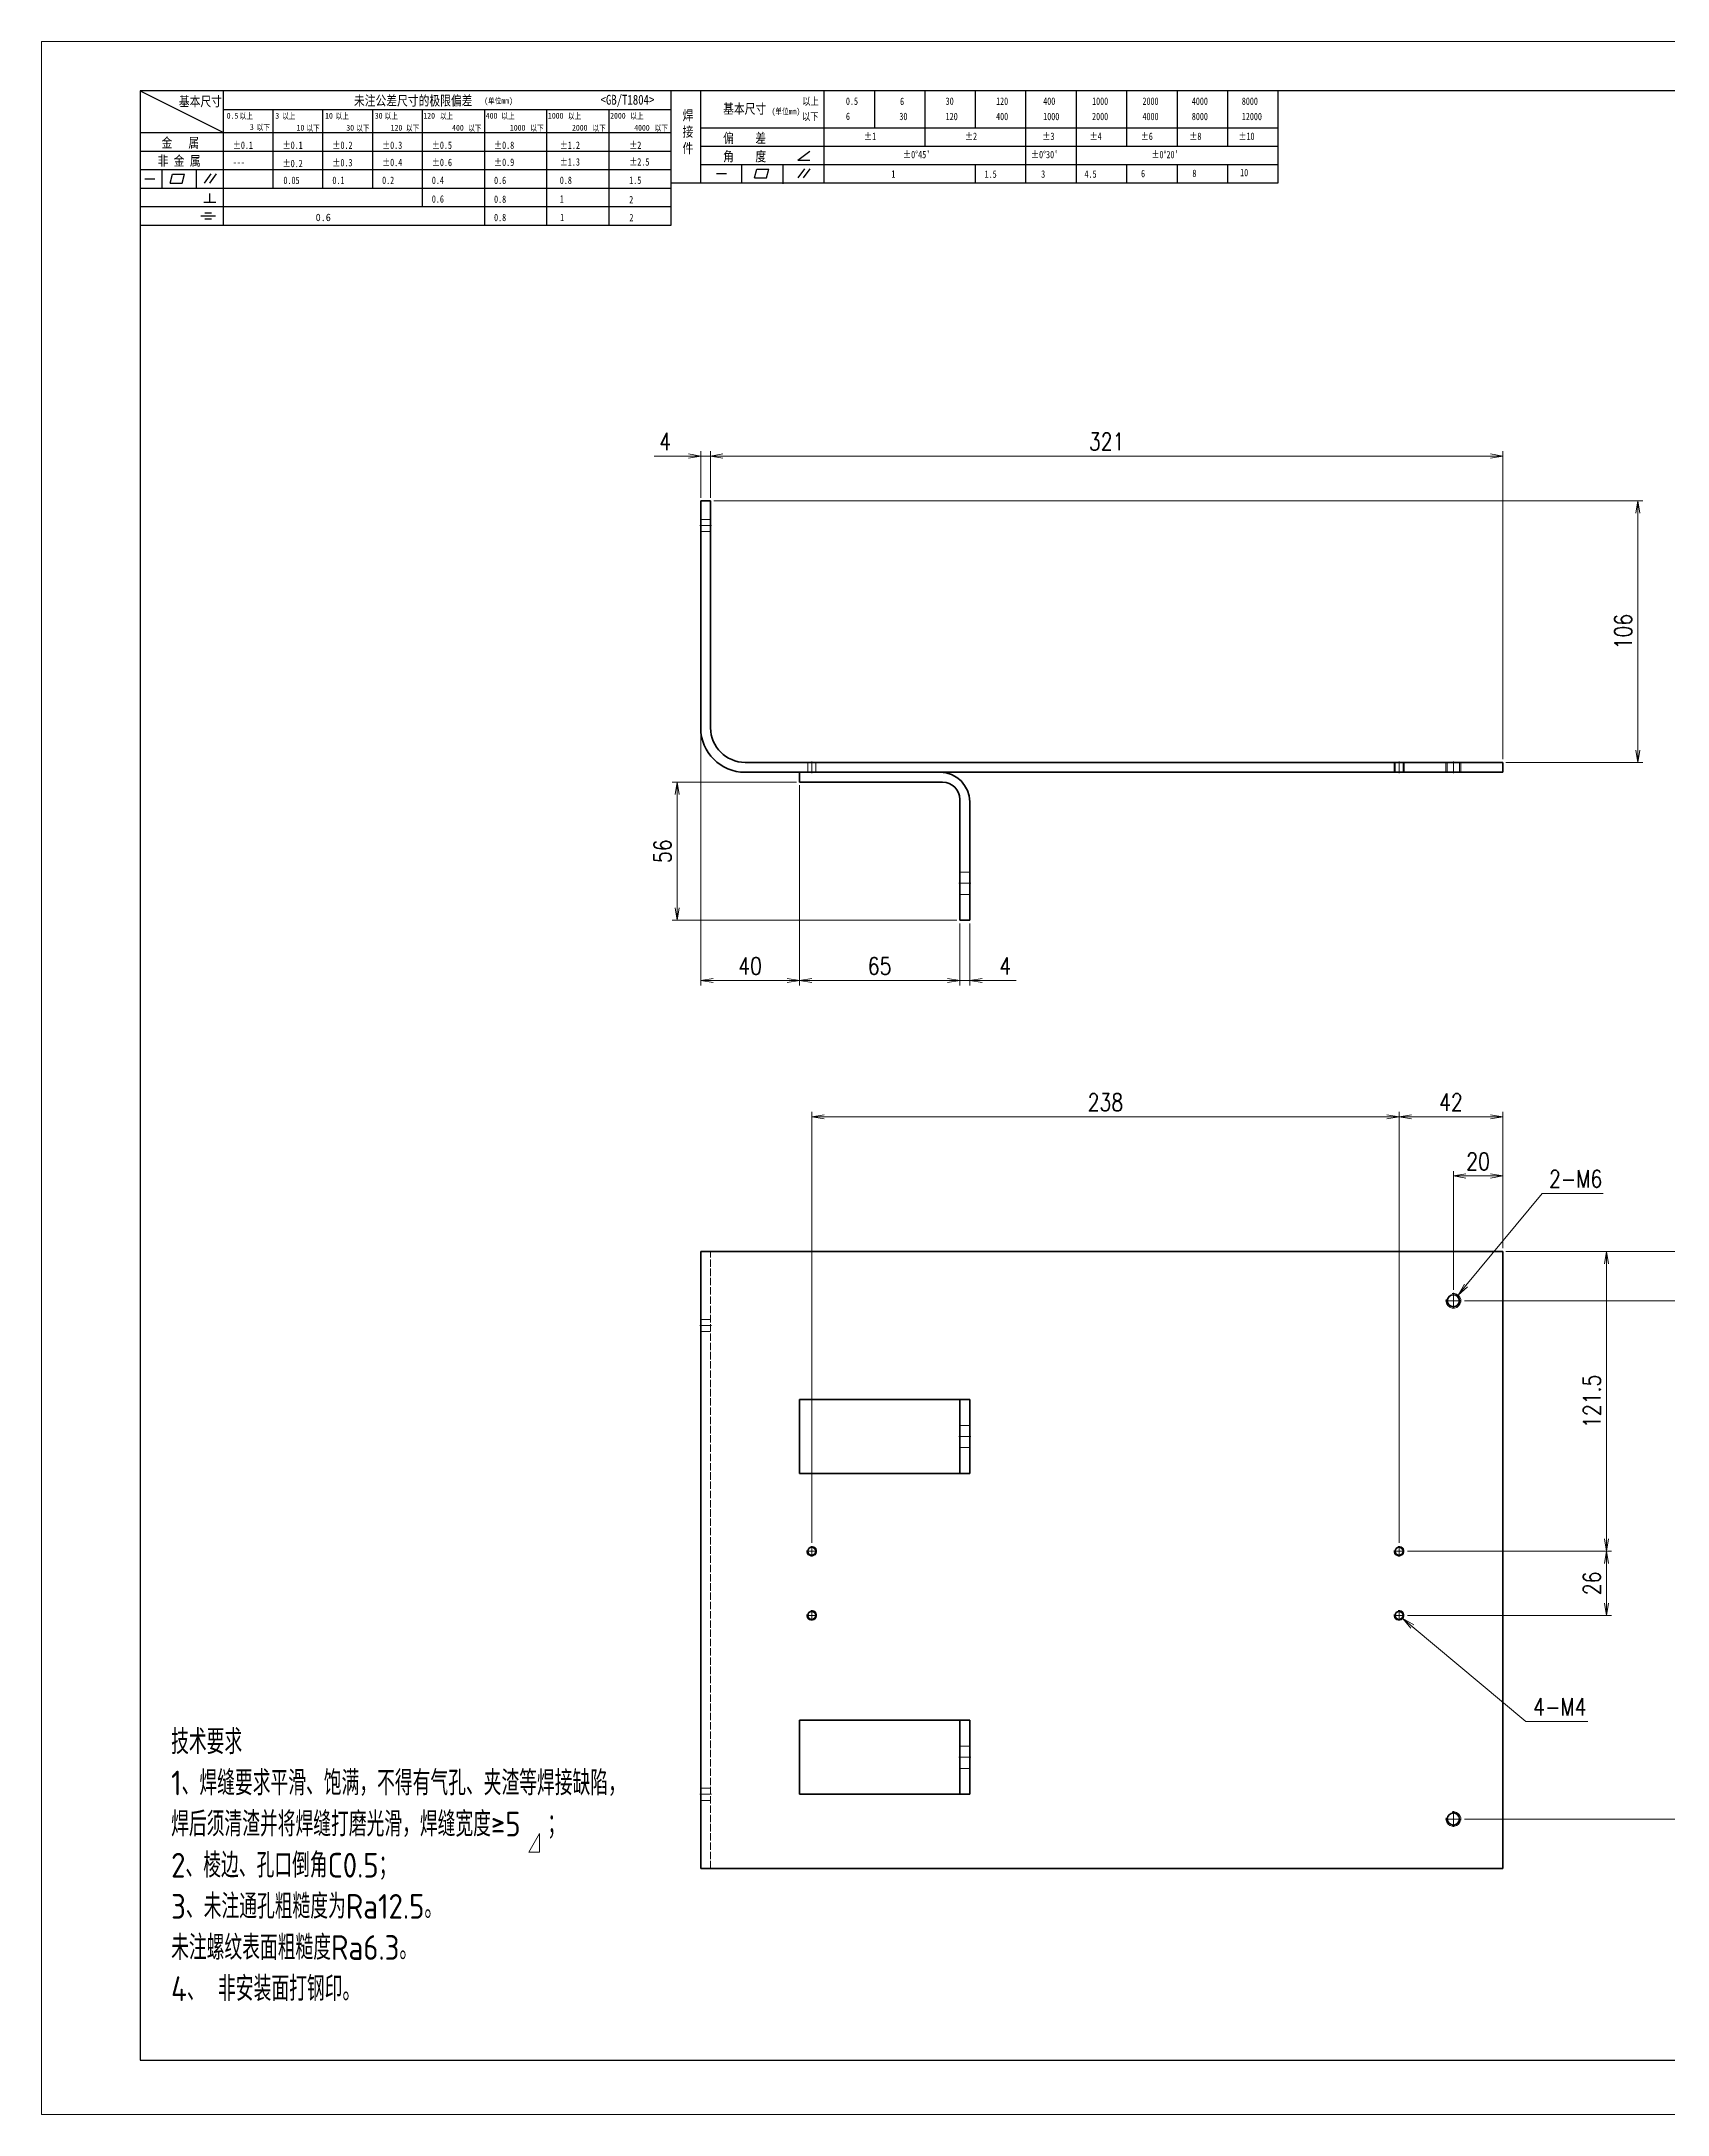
# Model space of a CAD drawing. Header units: inches. Extents: x 269 to 10986, y 1043 to 4337.
# Drawn here: x 4850 to 5509, y 3497 to 4337 of the extents above; entities that cross this region are included whole.
import ezdxf

# ---------------------------------------------------------------- set-up
doc = ezdxf.new("R2010")
doc.units = ezdxf.units.IN
doc.header["$MEASUREMENT"] = 0
doc.linetypes.add('AM_ISO02W050x2', pattern=[3.75, 3, -0.75])
doc.linetypes.add('AM_ISO08W050x2', pattern=[9, 6, -0.75, 1.5, -0.75])
doc.layers.add('DIM', color=3, linetype='Continuous')
doc.layers.add('图\\M+19E79\\M+195B6\\M+18E9A', color=7, linetype='Continuous')
for name, color, linetype, lineweight in [('中心线', 2, 'AM_ISO08W050x2', 18), ('图框', 7, 'Continuous', 18), ('标注线', 3, 'Continuous', 18), ('粗实线', 7, 'Continuous', 35), ('细实线', 3, 'Continuous', 18), ('虚线', 1, 'AM_ISO02W050x2', 18)]:
    doc.layers.add(name, color=color, linetype=linetype, lineweight=lineweight)
doc.layers.add('打印-禁用', color=7, linetype='Continuous', lineweight=15, plot=False)
doc.styles.add('DIM', font='romans.shx', dxfattribs={"width": 0.8, "bigfont": 'bigfont.shx'})
doc.styles.add('国标', font='simfang.ttf', dxfattribs={"width": 0.8})
doc.styles.add('机械长仿宋', font='gbenor.shx', dxfattribs={"height": 1, "bigfont": 'gbcbig.shx'})
doc.dimstyles.new('XR 1-2$0', dxfattribs={"dimscale": 2, "dimtxt": 3.5, "dimasz": 2.5, "dimexe": 1, "dimexo": 0.625, "dimgap": 1.2, "dimtad": 1, "dimdsep": 46, "dimtxsty": 'DIM', "dimblk": 'OPEN', "dimcen": 0, "dimclrd": 8, "dimclre": 8, "dimclrt": 2, "dimazin": 2, "dimtfac": 0.5, "dimtmove": 0, "dimatfit": 3, "dimldrblk": 'OPEN', "dimfxl": 0, "dimtolj": 2, "dimlwd": 13, "dimlwe": 13, "dimarcsym": 0})
doc.dimstyles.new('XR 1-2$3', dxfattribs={"dimscale": 2, "dimtxt": 3.5, "dimasz": 2.5, "dimexe": 1, "dimexo": 0.625, "dimgap": 1.2, "dimtad": 1, "dimtoh": 1, "dimdsep": 46, "dimtxsty": 'DIM', "dimblk": 'OPEN', "dimcen": 0, "dimclrd": 8, "dimclre": 8, "dimclrt": 2, "dimazin": 2, "dimtfac": 0.5, "dimtofl": 0, "dimtmove": 0, "dimatfit": 3, "dimldrblk": 'OPEN', "dimfxl": 0, "dimtolj": 2, "dimlwd": 18, "dimlwe": 18, "dimarcsym": 0})

# ---------------------------------------------------------------- blocks, each defined once
blk = doc.blocks.new('GZDEH零件A2图框V02版')
at = {"layer": '图\\M+19E79\\M+195B6\\M+18E9A', "linetype": 'Continuous'}
for p, q in [((584, 410), (20, 410)), ((20, 410), (20, 11)), ((20, 11), (584, 11))]:
    blk.add_line(p, q, dxfattribs=at)
at = {"layer": '图\\M+19E79\\M+195B6\\M+18E9A', "color": 9}
for p, q in [((20, 410), (36.88, 401.54)), ((36.88, 382.79), (36.88, 410)), ((127.6, 382.79), (127.6, 410)), ((133.6, 391.38), (133.6, 410)), ((158.6, 402.48), (158.6, 410)), ((168.82, 402.48), (168.82, 410)), ((179.04, 402.48), (179.04, 410)), ((189.26, 402.48), (189.26, 410)), ((199.48, 402.48), (199.48, 410)), ((209.71, 402.48), (209.71, 410)), ((219.93, 402.48), (219.93, 410)), ((230.15, 402.48), (230.15, 410)), ((240.37, 402.48), (240.37, 410)), ((250.6, 391.38), (250.6, 410)), ((36.88, 406.22), (127.6, 406.22)), ((46.96, 390.29), (46.96, 406.22)), ((57.04, 390.29), (57.04, 406.22)), ((67.12, 390.29), (67.12, 406.22)), ((77.2, 386.54), (77.2, 406.22)), ((89.8, 382.79), (89.8, 406.22)), ((102.4, 382.79), (102.4, 406.22)), ((115, 382.79), (115, 406.22)), ((20, 401.54), (127.6, 401.54)), ((133.6, 402.48), (250.6, 402.48)), ((158.6, 391.38), (158.6, 402.48)), ((179.04, 398.78), (179.04, 402.48)), ((199.48, 391.38), (199.48, 402.48)), ((209.71, 391.38), (209.71, 402.48)), ((219.93, 398.78), (219.93, 402.48)), ((230.15, 398.78), (230.15, 402.48)), ((240.37, 398.78), (240.37, 402.48)), ((20, 397.79), (127.6, 397.79)), ((133.6, 398.78), (250.6, 398.78)), ((133.6, 395.08), (250.6, 395.08)), ((141.93, 391.38), (141.93, 395.08)), ((150.26, 391.38), (150.26, 395.08)), ((153.26, 395.95), (155.66, 397.8)), ((153.26, 395.95), (155.66, 395.95)), ((189.26, 391.38), (189.26, 395.08)), ((219.93, 391.38), (219.93, 394.98)), ((230.15, 391.38), (230.15, 395.08)), ((240.37, 391.38), (240.37, 395.08)), ((20, 394.04), (127.6, 394.04)), ((20.94, 392.19), (23, 392.19)), ((24.43, 390.34), (24.43, 394.04)), ((26.1, 391.3), (26.58, 393.09)), ((26.1, 391.3), (28.51, 391.3)), ((26.58, 393.09), (28.99, 393.09)), ((28.51, 391.3), (28.99, 393.09)), ((31.42, 390.34), (31.42, 394.04)), ((33.03, 391.3), (34.36, 393.16)), ((34.11, 391.3), (35.45, 393.16)), ((127.6, 391.38), (250.6, 391.38)), ((136.77, 393.23), (138.83, 393.23)), ((144.48, 392.34), (144.96, 394.13)), ((144.48, 392.34), (146.9, 392.34)), ((144.96, 394.13), (147.37, 394.13)), ((146.9, 392.34), (147.37, 394.13)), ((150.26, 391.13), (150.26, 391.38)), ((153.32, 392.34), (154.66, 394.2)), ((154.4, 392.34), (155.74, 394.2)), ((20, 390.29), (127.6, 390.29)), ((20, 386.54), (127.6, 386.54)), ((32.93, 387.41), (35.32, 387.41)), ((34.09, 387.41), (34.09, 389.18)), ((20, 382.79), (127.6, 382.79)), ((32.3, 384.69), (35.28, 384.69)), ((33.08, 385.29), (34.43, 385.29)), ((33.08, 384.09), (34.44, 384.09))]:
    blk.add_line(p, q, dxfattribs=at)
at = {"layer": '打印-禁用', "linetype": 'Continuous'}
for p, q in [((594, 420), (0, 420)), ((0, 420), (0, 0)), ((0, 0), (594, 0))]:
    blk.add_line(p, q, dxfattribs=at)
at = {"layer": '图\\M+19E79\\M+195B6\\M+18E9A', "color": 9, "style": '国标', "width": 0.8}
for s, height, p in [('基本尺寸', 2, (27.84, 406.88)), ('未注公差尺寸的极限偏差', 2, (63.32, 407.02)), ('<GB/T1804>', 2, (113.29, 407.19)), ('基本尺寸', 2, (138.11, 405.36)), ('以上', 1.5, (154.15, 407.13)), ('0.5', 1.5, (163, 407.16)), ('6', 1.5, (173.96, 407.12)), ('30', 1.5, (183.2, 407.15)), ('120', 1.5, (193.42, 407.15)), ('400', 1.5, (202.97, 407.15)), ('1000', 1.5, (212.87, 407.15)), ('2000', 1.5, (223.08, 407.15)), ('4000', 1.5, (233.08, 407.15)), ('8000', 1.5, (243.21, 407.15)), ('30', 1.2, (67.55, 404.35)), ('以下', 1.5, (154.09, 404.03)), ('6', 1.5, (163, 404.08)), ('30', 1.5, (173.82, 404.07)), ('120', 1.5, (183.2, 404.06)), ('400', 1.5, (193.42, 404.06)), ('1000', 1.5, (202.97, 404.06)), ('2000', 1.5, (212.87, 404.06)), ('4000', 1.5, (223.08, 404.06)), ('8000', 1.5, (233.08, 404.06)), ('12000', 1.5, (243.21, 404.06)), ('金   属', 2, (24.33, 398.48)), ('±0.1', 1.5, (38.78, 398.23)), ('±0.1', 1.5, (48.86, 398.23)), ('±0.2', 1.5, (58.94, 398.23)), ('±0.3', 1.5, (69.02, 398.23)), ('±0.5', 1.5, (79.1, 398.23)), ('±0.8', 1.5, (91.7, 398.23)), ('±1.2', 1.5, (105.02, 398.23)), ('±2', 1.5, (119.09, 398.23)), ('偏    差', 2, (138.11, 399.42)), ('±1', 1.5, (166.67, 400.04)), ('±2', 1.5, (187.12, 400.04)), ('±3', 1.5, (202.8, 400.04)), ('±4', 1.5, (212.36, 400.04)), ('±6', 1.5, (222.73, 400.04)), ('±8', 1.5, (232.57, 400.04)), ('±10', 1.5, (242.53, 400.04)), ('非 金 属', 2, (23.53, 394.82)), ('---', 1.5, (38.78, 394.81)), ('±0.2', 1.5, (48.86, 394.54)), ('±0.3', 1.5, (58.94, 394.69)), ('±0.4', 1.5, (69.02, 394.75)), ('±0.6', 1.5, (79.1, 394.75)), ('±0.9', 1.5, (91.7, 394.78)), ('±1.3', 1.5, (105.02, 394.84)), ('±2.5', 1.5, (119.09, 394.85)), ('角    度', 2, (138.11, 395.72)), ("±0%%D45'", 1.5, (174.57, 396.34)), ("±0%%D30'", 1.5, (200.49, 396.34)), ("±0%%D20'", 1.5, (224.89, 396.34)), ('0.1', 1.5, (58.94, 391.12)), ('0.2', 1.5, (69.02, 391.13)), ('0.4', 1.5, (79.1, 391.13)), ('0.6', 1.5, (91.7, 391.11)), ('0.8', 1.5, (105.02, 391.13)), ('1.5', 1.5, (119.09, 391.12)), ('1', 1.5, (172.2, 392.41)), ('1.5', 1.5, (191.1, 392.38)), ('3', 1.5, (202.56, 392.39)), ('4.5', 1.5, (211.33, 392.39)), ('6', 1.5, (222.79, 392.5)), ('8', 1.5, (233.19, 392.54)), ('10', 1.5, (242.87, 392.7)), ('0.6', 1.5, (79.1, 387.33)), ('0.8', 1.5, (91.7, 387.3)), ('1', 1.5, (105.02, 387.34)), ('2', 1.5, (119.09, 387.2)), ('0.8', 1.5, (91.7, 383.59)), ('1', 1.5, (105.1, 383.6)), ('2', 1.5, (119.13, 383.57))]:
    blk.add_text(s, height=height, dxfattribs=at).set_placement(p)
at = {"layer": '图\\M+19E79\\M+195B6\\M+18E9A', "color": 9, "lineweight": 15, "style": '国标', "width": 0.8}
for s, p in [('0.5', (37.54, 404.35)), ('以上', (40.15, 404.3)), ('3', (42.24, 402.06)), ('以下', (43.61, 402.01)), ('3', (47.39, 404.35)), ('以上', (48.76, 404.3)), ('10', (57.47, 404.35)), ('以上', (59.6, 404.3)), ('以上', (69.53, 404.3)), ('120', (77.39, 404.35)), ('以上', (80.72, 404.3)), ('400', (90.03, 404.35)), ('以上', (93.19, 404.3)), ('1000', (102.63, 404.35)), ('以上', (106.67, 404.3)), ('2000', (115.23, 404.35)), ('以上', (119.31, 404.3)), ('10', (51.7, 401.92)), ('以下', (53.69, 401.87)), ('30', (61.78, 401.92)), ('以下', (63.77, 401.87)), ('120', (70.77, 401.92)), ('以下', (73.85, 401.87)), ('400', (83.21, 401.92)), ('以下', (86.45, 401.87)), ('1000', (94.92, 401.92)), ('以下', (99.05, 401.87)), ('2000', (107.5, 401.92)), ('以下', (111.65, 401.87)), ('4000', (120.1, 401.92)), ('以下', (124.25, 401.87))]:
    blk.add_text(s, height=1.2, dxfattribs=at).set_placement(p)
at = {"layer": '图\\M+19E79\\M+195B6\\M+18E9A', "color": 9, "lineweight": 13, "style": '国标'}
blk.add_text('0.6', height=1.5, dxfattribs=at).set_placement((55.56, 383.61))
at = {"layer": '图\\M+19E79\\M+195B6\\M+18E9A', "color": 9, "lineweight": 15, "char_height": 1.2, "width": 6.9199, "attachment_point": 1, "style": '国标'}
for insert in [(89.71, 408.58), (147.93, 406.45)]:
    blk.add_mtext('(单位mm)', dxfattribs=dict(at, insert=insert))
at = {"layer": '图\\M+19E79\\M+195B6\\M+18E9A', "color": 9, "style": '国标'}
for s, insert, char_height, width, attachment_point in [('焊\\P接\\P件', (129.9, 406.05), 2, 3.1877, 1), ('0.05', (49.02, 391.09), 1.5, 5.1982, 7)]:
    blk.add_mtext(s, dxfattribs=dict(at, insert=insert, char_height=char_height, width=width, attachment_point=attachment_point))
blk = doc.blocks.new('DEH A2')
at = {"layer": '图框'}
blk.add_blockref('GZDEH零件A2图框V02版', (0, 0), dxfattribs=at)
blk = doc.blocks.new('HJ')
at = {"layer": '标注线', "color": 2, "linetype": 'ByBlock', "lineweight": 9}
for p, q in [((0, 0), (4.34, 7.65)), ((4.34, 0), (0, 0)), ((4.34, 7.65), (4.34, 0))]:
    blk.add_line(p, q, dxfattribs=at)
blk = doc.blocks.new('_Open')
at = {"color": 0, "linetype": 'ByBlock', "lineweight": -2}
for p, q in [((-1, 0.17), (0, 0)), ((-1, -0.17), (0, 0)), ((0, 0), (-1, 0))]:
    blk.add_line(p, q, dxfattribs=at)
blk = doc.blocks.new('*D1207')
at = {"layer": 'Defpoints', "color": 0, "transparency": 16777216}
for p in [(5121.06, 4169.35), (5117.06, 4151.24), (5121.06, 4151.24)]:
    blk.add_point(p, dxfattribs=at)
at = {"layer": 'DIM', "color": 8, "lineweight": 13, "transparency": 16777216}
for p, q in [((5112.06, 4169.35), (5098.26, 4169.35)), ((5117.06, 4152.49), (5117.06, 4171.35)), ((5121.06, 4169.35), (5117.06, 4169.35)), ((5121.06, 4152.49), (5121.06, 4171.35)), ((5126.06, 4169.35), (5131.06, 4169.35))]:
    blk.add_line(p, q, dxfattribs=at)
at = {"layer": 'DIM', "color": 8, "lineweight": 13, "transparency": 16777216, "xscale": 5, "yscale": 5, "zscale": 5}
blk.add_blockref('_Open', (5117.06, 4169.35), dxfattribs=at)
at = {"layer": 'DIM', "color": 8, "lineweight": 13, "transparency": 16777216, "xscale": 5, "yscale": 5, "zscale": 5, "rotation": 180}
blk.add_blockref('_Open', (5121.06, 4169.35), dxfattribs=at)
at = {"layer": 'DIM', "color": 2, "transparency": 16777216, "insert": (5102.66, 4175.25), "char_height": 7, "attachment_point": 5, "style": 'DIM'}
blk.add_mtext('\\A2;4', dxfattribs=at)
blk = doc.blocks.new('*D1208')
at = {"layer": 'Defpoints', "color": 0, "transparency": 16777216}
for p in [(5442.06, 4169.35), (5121.06, 4151.24), (5442.06, 4045.24)]:
    blk.add_point(p, dxfattribs=at)
at = {"layer": 'DIM', "color": 8, "lineweight": 13, "transparency": 16777216}
for p, q in [((5121.06, 4152.49), (5121.06, 4171.35)), ((5126.06, 4169.35), (5437.06, 4169.35)), ((5442.06, 4046.49), (5442.06, 4171.35))]:
    blk.add_line(p, q, dxfattribs=at)
at = {"layer": 'DIM', "color": 8, "lineweight": 13, "transparency": 16777216, "xscale": 5, "yscale": 5, "zscale": 5, "rotation": 180}
blk.add_blockref('_Open', (5121.06, 4169.35), dxfattribs=at)
at = {"layer": 'DIM', "color": 8, "lineweight": 13, "transparency": 16777216, "xscale": 5, "yscale": 5, "zscale": 5}
blk.add_blockref('_Open', (5442.06, 4169.35), dxfattribs=at)
at = {"layer": 'DIM', "color": 2, "transparency": 16777216, "insert": (5281.56, 4175.25), "char_height": 7, "attachment_point": 5, "style": 'DIM'}
blk.add_mtext('\\A2;321', dxfattribs=at)
blk = doc.blocks.new('*D1209')
at = {"layer": 'Defpoints', "color": 0, "transparency": 16777216}
for p in [(5121.06, 4151.24), (5442.06, 4045.24), (5496.8, 4045.24)]:
    blk.add_point(p, dxfattribs=at)
at = {"layer": 'DIM', "color": 8, "lineweight": 13, "transparency": 16777216}
for p, q in [((5122.31, 4151.24), (5498.8, 4151.24)), ((5496.8, 4146.24), (5496.8, 4050.24)), ((5443.31, 4045.24), (5498.8, 4045.24))]:
    blk.add_line(p, q, dxfattribs=at)
at = {"layer": 'DIM', "color": 8, "lineweight": 13, "transparency": 16777216, "xscale": 5, "yscale": 5, "zscale": 5}
for p, rotation in [((5496.8, 4151.24), 90), ((5496.8, 4045.24), 270)]:
    blk.add_blockref('_Open', p, dxfattribs=dict(at, rotation=rotation))
at = {"layer": 'DIM', "color": 2, "transparency": 16777216, "insert": (5490.9, 4098.24), "char_height": 7, "attachment_point": 5, "rotation": 90, "style": 'DIM'}
blk.add_mtext('\\A2;106', dxfattribs=at)
blk = doc.blocks.new('*D1210')
at = {"layer": 'Defpoints', "color": 0, "transparency": 16777216}
for p in [(5157.06, 4037.24), (5222.06, 3981.24), (5222.06, 3956.84)]:
    blk.add_point(p, dxfattribs=at)
at = {"layer": 'DIM', "color": 8, "lineweight": 13, "transparency": 16777216}
for p, q in [((5157.06, 4035.99), (5157.06, 3954.84)), ((5222.06, 3979.99), (5222.06, 3954.84)), ((5162.06, 3956.84), (5217.06, 3956.84))]:
    blk.add_line(p, q, dxfattribs=at)
at = {"layer": 'DIM', "color": 8, "lineweight": 13, "transparency": 16777216, "xscale": 5, "yscale": 5, "zscale": 5, "rotation": 180}
blk.add_blockref('_Open', (5157.06, 3956.84), dxfattribs=at)
at = {"layer": 'DIM', "color": 8, "lineweight": 13, "transparency": 16777216, "xscale": 5, "yscale": 5, "zscale": 5}
blk.add_blockref('_Open', (5222.06, 3956.84), dxfattribs=at)
at = {"layer": 'DIM', "color": 2, "transparency": 16777216, "insert": (5189.56, 3962.74), "char_height": 7, "attachment_point": 5, "style": 'DIM'}
blk.add_mtext('\\A2;65', dxfattribs=at)
blk = doc.blocks.new('*D1211')
at = {"layer": 'Defpoints', "color": 0, "transparency": 16777216}
for p in [(5107.53, 4037.24), (5157.06, 4037.24), (5222.06, 3981.24)]:
    blk.add_point(p, dxfattribs=at)
at = {"layer": 'DIM', "color": 8, "lineweight": 13, "transparency": 16777216}
for p, q in [((5155.81, 4037.24), (5105.53, 4037.24)), ((5107.53, 3986.24), (5107.53, 4032.24)), ((5220.81, 3981.24), (5105.53, 3981.24))]:
    blk.add_line(p, q, dxfattribs=at)
at = {"layer": 'DIM', "color": 8, "lineweight": 13, "transparency": 16777216, "xscale": 5, "yscale": 5, "zscale": 5}
for p, rotation in [((5107.53, 4037.24), 90), ((5107.53, 3981.24), 270)]:
    blk.add_blockref('_Open', p, dxfattribs=dict(at, rotation=rotation))
at = {"layer": 'DIM', "color": 2, "transparency": 16777216, "insert": (5101.63, 4009.24), "char_height": 7, "attachment_point": 5, "rotation": 90, "style": 'DIM'}
blk.add_mtext('\\A2;56', dxfattribs=at)
blk = doc.blocks.new('*D1212')
at = {"layer": 'Defpoints', "color": 0, "transparency": 16777216}
for p in [(5222.06, 3981.24), (5226.06, 3981.24), (5222.06, 3956.84)]:
    blk.add_point(p, dxfattribs=at)
at = {"layer": 'DIM', "color": 8, "lineweight": 13, "transparency": 16777216}
for p, q in [((5222.06, 3979.99), (5222.06, 3954.84)), ((5226.06, 3979.99), (5226.06, 3954.84)), ((5217.06, 3956.84), (5212.06, 3956.84)), ((5222.06, 3956.84), (5226.06, 3956.84)), ((5231.06, 3956.84), (5244.86, 3956.84))]:
    blk.add_line(p, q, dxfattribs=at)
at = {"layer": 'DIM', "color": 8, "lineweight": 13, "transparency": 16777216, "xscale": 5, "yscale": 5, "zscale": 5}
blk.add_blockref('_Open', (5222.06, 3956.84), dxfattribs=at)
at = {"layer": 'DIM', "color": 8, "lineweight": 13, "transparency": 16777216, "xscale": 5, "yscale": 5, "zscale": 5, "rotation": 180}
blk.add_blockref('_Open', (5226.06, 3956.84), dxfattribs=at)
at = {"layer": 'DIM', "color": 2, "transparency": 16777216, "insert": (5240.46, 3962.74), "char_height": 7, "attachment_point": 5, "style": 'DIM'}
blk.add_mtext('\\A2;4', dxfattribs=at)
blk = doc.blocks.new('*D1213')
at = {"layer": 'Defpoints', "color": 0, "transparency": 16777216}
for p in [(5117.06, 4059.24), (5157.06, 4037.24), (5117.06, 3956.84)]:
    blk.add_point(p, dxfattribs=at)
at = {"layer": 'DIM', "color": 8, "lineweight": 13, "transparency": 16777216}
for p, q in [((5117.06, 4057.99), (5117.06, 3954.84)), ((5157.06, 4035.99), (5157.06, 3954.84)), ((5152.06, 3956.84), (5122.06, 3956.84))]:
    blk.add_line(p, q, dxfattribs=at)
at = {"layer": 'DIM', "color": 8, "lineweight": 13, "transparency": 16777216, "xscale": 5, "yscale": 5, "zscale": 5, "rotation": 180}
blk.add_blockref('_Open', (5117.06, 3956.84), dxfattribs=at)
at = {"layer": 'DIM', "color": 8, "lineweight": 13, "transparency": 16777216, "xscale": 5, "yscale": 5, "zscale": 5}
blk.add_blockref('_Open', (5157.06, 3956.84), dxfattribs=at)
at = {"layer": 'DIM', "color": 2, "transparency": 16777216, "insert": (5137.06, 3962.74), "char_height": 7, "attachment_point": 5, "style": 'DIM'}
blk.add_mtext('\\A2;40', dxfattribs=at)
blk = doc.blocks.new('*D1227')
at = {"layer": 'Defpoints', "color": 0, "transparency": 16777216}
for p in [(5442.06, 3847.1), (5524.96, 3847.1), (5425.25, 3827.1)]:
    blk.add_point(p, dxfattribs=at)
at = {"layer": 'DIM', "color": 8, "lineweight": 13, "transparency": 16777216}
for p, q in [((5443.31, 3847.1), (5526.96, 3847.1)), ((5524.96, 3832.1), (5524.96, 3842.1)), ((5426.5, 3827.1), (5526.96, 3827.1))]:
    blk.add_line(p, q, dxfattribs=at)
at = {"layer": 'DIM', "color": 8, "lineweight": 13, "transparency": 16777216, "xscale": 5, "yscale": 5, "zscale": 5}
for p, rotation in [((5524.96, 3847.1), 90), ((5524.96, 3827.1), 270)]:
    blk.add_blockref('_Open', p, dxfattribs=dict(at, rotation=rotation))
at = {"layer": 'DIM', "color": 2, "transparency": 16777216, "insert": (5519.06, 3837.1), "char_height": 7, "attachment_point": 5, "rotation": 90, "style": 'DIM'}
blk.add_mtext('\\A2;20', dxfattribs=at)
blk = doc.blocks.new('*D1228')
at = {"layer": 'Defpoints', "color": 0, "transparency": 16777216}
for p in [(5429.49, 3827.1), (5524.96, 3827.1), (5425.25, 3617.1)]:
    blk.add_point(p, dxfattribs=at)
at = {"layer": 'DIM', "color": 8, "lineweight": 13, "transparency": 16777216}
for p, q in [((5430.74, 3827.1), (5526.96, 3827.1)), ((5524.96, 3622.1), (5524.96, 3822.1)), ((5426.5, 3617.1), (5526.96, 3617.1))]:
    blk.add_line(p, q, dxfattribs=at)
at = {"layer": 'DIM', "color": 8, "lineweight": 13, "transparency": 16777216, "xscale": 5, "yscale": 5, "zscale": 5}
for p, rotation in [((5524.96, 3827.1), 90), ((5524.96, 3617.1), 270)]:
    blk.add_blockref('_Open', p, dxfattribs=dict(at, rotation=rotation))
at = {"layer": 'DIM', "color": 2, "transparency": 16777216, "insert": (5519.06, 3722.1), "char_height": 7, "attachment_point": 5, "rotation": 90, "style": 'DIM'}
blk.add_mtext('\\A2;210', dxfattribs=at)
blk = doc.blocks.new('*D1229')
at = {"layer": 'Defpoints', "color": 0, "transparency": 16777216}
for p in [(5442.06, 3877.66), (5442.06, 3847.1), (5422.06, 3830.3)]:
    blk.add_point(p, dxfattribs=at)
at = {"layer": 'DIM', "color": 8, "lineweight": 13, "transparency": 16777216}
for p, q in [((5422.06, 3831.55), (5422.06, 3879.66)), ((5427.06, 3877.66), (5437.06, 3877.66)), ((5442.06, 3848.35), (5442.06, 3879.66))]:
    blk.add_line(p, q, dxfattribs=at)
at = {"layer": 'DIM', "color": 8, "lineweight": 13, "transparency": 16777216, "xscale": 5, "yscale": 5, "zscale": 5, "rotation": 180}
blk.add_blockref('_Open', (5422.06, 3877.66), dxfattribs=at)
at = {"layer": 'DIM', "color": 8, "lineweight": 13, "transparency": 16777216, "xscale": 5, "yscale": 5, "zscale": 5}
blk.add_blockref('_Open', (5442.06, 3877.66), dxfattribs=at)
at = {"layer": 'DIM', "color": 2, "transparency": 16777216, "insert": (5432.06, 3883.56), "char_height": 7, "attachment_point": 5, "style": 'DIM'}
blk.add_mtext('\\A2;20', dxfattribs=at)
blk = doc.blocks.new('*D1230')
at = {"layer": 'Defpoints', "color": 0, "transparency": 16777216}
for p in [(5442.06, 3847.1), (5484.1, 3847.1), (5402.16, 3725.6)]:
    blk.add_point(p, dxfattribs=at)
at = {"layer": 'DIM', "color": 8, "lineweight": 13, "transparency": 16777216}
for p, q in [((5443.31, 3847.1), (5486.1, 3847.1)), ((5484.1, 3730.6), (5484.1, 3842.1)), ((5403.41, 3725.6), (5486.1, 3725.6))]:
    blk.add_line(p, q, dxfattribs=at)
at = {"layer": 'DIM', "color": 8, "lineweight": 13, "transparency": 16777216, "xscale": 5, "yscale": 5, "zscale": 5}
for p, rotation in [((5484.1, 3847.1), 90), ((5484.1, 3725.6), 270)]:
    blk.add_blockref('_Open', p, dxfattribs=dict(at, rotation=rotation))
at = {"layer": 'DIM', "color": 2, "transparency": 16777216, "insert": (5478.2, 3786.35), "char_height": 7, "attachment_point": 5, "rotation": 90, "style": 'DIM'}
blk.add_mtext('\\A2;121.5', dxfattribs=at)
blk = doc.blocks.new('*D1231')
at = {"layer": 'Defpoints', "color": 0, "transparency": 16777216}
for p in [(5406.07, 3725.6), (5484.1, 3725.6), (5402.16, 3699.6)]:
    blk.add_point(p, dxfattribs=at)
at = {"layer": 'DIM', "color": 8, "lineweight": 13, "transparency": 16777216}
for p, q in [((5407.32, 3725.6), (5486.1, 3725.6)), ((5484.1, 3704.6), (5484.1, 3720.6)), ((5403.41, 3699.6), (5486.1, 3699.6))]:
    blk.add_line(p, q, dxfattribs=at)
at = {"layer": 'DIM', "color": 8, "lineweight": 13, "transparency": 16777216, "xscale": 5, "yscale": 5, "zscale": 5}
for p, rotation in [((5484.1, 3725.6), 90), ((5484.1, 3699.6), 270)]:
    blk.add_blockref('_Open', p, dxfattribs=dict(at, rotation=rotation))
at = {"layer": 'DIM', "color": 2, "transparency": 16777216, "insert": (5478.2, 3712.6), "char_height": 7, "attachment_point": 5, "rotation": 90, "style": 'DIM'}
blk.add_mtext('\\A2;26', dxfattribs=at)
blk = doc.blocks.new('*D1232')
at = {"layer": 'Defpoints', "color": 0, "transparency": 16777216}
for p in [(5442.06, 3901.61), (5442.06, 3847.1), (5400.06, 3727.71)]:
    blk.add_point(p, dxfattribs=at)
at = {"layer": 'DIM', "color": 8, "lineweight": 13, "transparency": 16777216}
for p, q in [((5400.06, 3728.96), (5400.06, 3903.61)), ((5405.06, 3901.61), (5437.06, 3901.61)), ((5442.06, 3848.35), (5442.06, 3903.61))]:
    blk.add_line(p, q, dxfattribs=at)
at = {"layer": 'DIM', "color": 8, "lineweight": 13, "transparency": 16777216, "xscale": 5, "yscale": 5, "zscale": 5, "rotation": 180}
blk.add_blockref('_Open', (5400.06, 3901.61), dxfattribs=at)
at = {"layer": 'DIM', "color": 8, "lineweight": 13, "transparency": 16777216, "xscale": 5, "yscale": 5, "zscale": 5}
blk.add_blockref('_Open', (5442.06, 3901.61), dxfattribs=at)
at = {"layer": 'DIM', "color": 2, "transparency": 16777216, "insert": (5421.06, 3907.51), "char_height": 7, "attachment_point": 5, "style": 'DIM'}
blk.add_mtext('\\A2;42', dxfattribs=at)
blk = doc.blocks.new('*D1233')
at = {"layer": 'Defpoints', "color": 0, "transparency": 16777216}
for p in [(5400.06, 3901.61), (5400.06, 3731.78), (5162.06, 3727.71)]:
    blk.add_point(p, dxfattribs=at)
at = {"layer": 'DIM', "color": 8, "lineweight": 13, "transparency": 16777216}
for p, q in [((5162.06, 3728.96), (5162.06, 3903.61)), ((5167.06, 3901.61), (5395.06, 3901.61)), ((5400.06, 3733.03), (5400.06, 3903.61))]:
    blk.add_line(p, q, dxfattribs=at)
at = {"layer": 'DIM', "color": 8, "lineweight": 13, "transparency": 16777216, "xscale": 5, "yscale": 5, "zscale": 5, "rotation": 180}
blk.add_blockref('_Open', (5162.06, 3901.61), dxfattribs=at)
at = {"layer": 'DIM', "color": 8, "lineweight": 13, "transparency": 16777216, "xscale": 5, "yscale": 5, "zscale": 5}
blk.add_blockref('_Open', (5400.06, 3901.61), dxfattribs=at)
at = {"layer": 'DIM', "color": 2, "transparency": 16777216, "insert": (5281.06, 3907.51), "char_height": 7, "attachment_point": 5, "style": 'DIM'}
blk.add_mtext('\\A2;238', dxfattribs=at)
blk = doc.blocks.new('*D1234')
at = {"layer": 'Defpoints', "color": 0, "transparency": 16777216}
for p in [(5420.14, 3824.79), (5423.97, 3829.41)]:
    blk.add_point(p, dxfattribs=at)
at = {"layer": 'DIM', "color": 8, "lineweight": 18, "transparency": 16777216}
for p, q in [((5458.01, 3870.6), (5427.15, 3833.27)), ((5482.81, 3870.6), (5458.01, 3870.6))]:
    blk.add_line(p, q, dxfattribs=at)
at = {"layer": 'DIM', "color": 8, "lineweight": 18, "transparency": 16777216, "xscale": 5, "yscale": 5, "zscale": 5, "rotation": 230.4217810497935}
blk.add_blockref('_Open', (5423.97, 3829.41), dxfattribs=at)
at = {"layer": 'DIM', "color": 2, "transparency": 16777216, "insert": (5471.61, 3876.5), "char_height": 7, "attachment_point": 5, "style": 'DIM'}
blk.add_mtext('\\A2;{\\Fromans,bigfont|c134;2-}M6', dxfattribs=at)
blk = doc.blocks.new('*D1235')
at = {"layer": 'Defpoints', "color": 0, "transparency": 16777216}
for p in [(5398.52, 3700.88), (5401.59, 3698.32)]:
    blk.add_point(p, dxfattribs=at)
at = {"layer": 'DIM', "color": 8, "lineweight": 18, "transparency": 16777216}
for p, q in [((5451.48, 3656.6), (5405.42, 3695.11)), ((5476.54, 3656.6), (5451.48, 3656.6))]:
    blk.add_line(p, q, dxfattribs=at)
at = {"layer": 'DIM', "color": 8, "lineweight": 18, "transparency": 16777216, "xscale": 5, "yscale": 5, "zscale": 5, "rotation": 140.0934902802983}
blk.add_blockref('_Open', (5401.59, 3698.32), dxfattribs=at)
at = {"layer": 'DIM', "color": 2, "transparency": 16777216, "insert": (5465.21, 3662.5), "char_height": 7, "attachment_point": 5, "style": 'DIM'}
blk.add_mtext('\\A2;{\\Fromans,bigfont|c134;4-}M4', dxfattribs=at)

msp = doc.modelspace()

# ---------------------------------------------------------------- linework, layer by layer
at = {"layer": '中心线', "ltscale": 0.12}
for p, q in [((5116.655, 4141.241), (5121.455, 4141.241)), ((5400.055, 4040.841), (5400.055, 4045.641)), ((5221.655, 3996.241), (5226.455, 3996.241)), ((5116.655, 3817.1), (5121.455, 3817.1)), ((5221.655, 3772.1), (5226.455, 3772.1)), ((5221.655, 3642.1), (5226.455, 3642.1)), ((5116.655, 3627.1), (5121.455, 3627.1))]:
    msp.add_line(p, q, dxfattribs=at)
at = {"layer": '中心线', "ltscale": 0.120015}
for p, q in [((5162.055, 4045.641), (5162.055, 4040.841)), ((5422.055, 4045.641), (5422.055, 4040.841))]:
    msp.add_line(p, q, dxfattribs=at)
at = {"layer": '中心线', "ltscale": 0.159803}
for p, q in [((5425.251, 3827.1), (5418.859, 3827.1)), ((5425.251, 3617.1), (5418.859, 3617.1)), ((5422.055, 3620.296), (5422.055, 3613.904))]:
    msp.add_line(p, q, dxfattribs=at)
at = {"layer": '中心线', "ltscale": 0.159802}
msp.add_line((5422.055, 3830.296), (5422.055, 3823.904), dxfattribs=at)
at = {"layer": '中心线', "ltscale": 0.105365}
for p, q in [((5164.162, 3725.6), (5159.948, 3725.6)), ((5162.055, 3727.707), (5162.055, 3723.493)), ((5402.162, 3725.6), (5397.948, 3725.6)), ((5400.055, 3727.708), (5400.055, 3723.493)), ((5164.162, 3699.6), (5159.948, 3699.6)), ((5162.055, 3701.707), (5162.055, 3697.493)), ((5402.162, 3699.6), (5397.948, 3699.6)), ((5400.055, 3701.708), (5400.055, 3697.493))]:
    msp.add_line(p, q, dxfattribs=at)
at = {"layer": '粗实线'}
for p, q in [((5117.055, 4059.241), (5117.055, 4151.241)), ((5121.055, 4059.241), (5121.055, 4151.241)), ((5442.055, 4045.241), (5135.055, 4045.241)), ((5442.055, 4041.241), (5135.055, 4041.241)), ((5215.055, 4037.241), (5157.055, 4037.241)), ((5222.055, 4030.241), (5222.055, 3981.241)), ((5226.055, 4029.241), (5226.055, 3981.241)), ((5117.055, 3597.1), (5117.055, 3847.1)), ((5442.055, 3847.1), (5135.055, 3847.1)), ((5442.055, 3597.1), (5442.055, 3847.1)), ((5215.055, 3787.1), (5157.055, 3787.1)), ((5157.055, 3787.1), (5157.055, 3757.1)), ((5222.055, 3757.1), (5222.055, 3787.1)), ((5226.055, 3757.1), (5226.055, 3787.1)), ((5215.055, 3757.1), (5157.055, 3757.1)), ((5215.055, 3657.1), (5157.055, 3657.1)), ((5157.055, 3657.1), (5157.055, 3627.1)), ((5222.055, 3627.1), (5222.055, 3657.1)), ((5226.055, 3627.1), (5226.055, 3657.1)), ((5215.055, 3627.1), (5157.055, 3627.1)), ((5442.055, 3597.1), (5135.055, 3597.1))]:
    msp.add_line(p, q, dxfattribs=at)
at = {"layer": '粗实线', "ltscale": 0.1}
for p, q in [((5121.055, 4151.241), (5117.055, 4151.241)), ((5157.055, 4037.241), (5157.055, 4041.241)), ((5442.055, 4041.241), (5442.055, 4045.241)), ((5226.055, 3981.241), (5222.055, 3981.241)), ((5226.055, 3787.1), (5222.055, 3787.1)), ((5226.055, 3757.1), (5222.055, 3757.1)), ((5226.055, 3657.1), (5222.055, 3657.1)), ((5226.055, 3627.1), (5222.055, 3627.1))]:
    msp.add_line(p, q, dxfattribs=at)
at = {"layer": '粗实线', "ltscale": 0.45}
for p, q in [((5135.055, 3847.1), (5117.055, 3847.1)), ((5135.055, 3597.1), (5117.055, 3597.1))]:
    msp.add_line(p, q, dxfattribs=at)
at = {"layer": '粗实线', "ltscale": 0.175}
for p, q in [((5222.055, 3787.1), (5215.055, 3787.1)), ((5215.055, 3757.1), (5222.055, 3757.1)), ((5222.055, 3657.1), (5215.055, 3657.1)), ((5215.055, 3627.1), (5222.055, 3627.1))]:
    msp.add_line(p, q, dxfattribs=at)
at = {"layer": '粗实线'}
for centre, radius in [((5422.055, 3827.1), 2.458), ((5162.055, 3725.6), 1.621), ((5400.055, 3725.6), 1.621), ((5162.055, 3699.6), 1.621), ((5400.055, 3699.6), 1.621), ((5422.055, 3617.1), 2.458)]:
    msp.add_circle(centre, radius, dxfattribs=at)
for centre, radius, start, end in [((5135.055, 4059.241), 18, 180, 270), ((5135.055, 4059.241), 14, 180, 270), ((5214.055, 4029.241), 12, 0, 89.850521), ((5215.055, 4030.241), 7, 360, 90)]:
    msp.add_arc(centre, radius, start, end, dxfattribs=at)
at = {"layer": '细实线'}
for centre, radius in [((5422.055, 3827.1), 3), ((5162.055, 3725.6), 2), ((5400.055, 3725.6), 2), ((5162.055, 3699.6), 2), ((5400.055, 3699.6), 2), ((5422.055, 3617.1), 3)]:
    msp.add_arc(centre, radius, 169.999993, 100.000014, dxfattribs=at)
at = {"layer": '虚线', "ltscale": 0.1}
for p, q in [((5117.055, 4143.7), (5121.055, 4143.7)), ((5117.055, 4143.7), (5121.055, 4143.7)), ((5117.055, 4138.783), (5121.055, 4138.783)), ((5117.055, 4138.783), (5121.055, 4138.783)), ((5160.434, 4045.241), (5160.434, 4041.241)), ((5160.434, 4045.241), (5160.434, 4041.241)), ((5163.676, 4045.241), (5163.676, 4041.241)), ((5163.676, 4045.241), (5163.676, 4041.241)), ((5398.055, 4041.241), (5398.055, 4045.241)), ((5398.055, 4041.241), (5398.055, 4045.241)), ((5398.434, 4041.241), (5398.434, 4045.241)), ((5398.434, 4041.241), (5398.434, 4045.241)), ((5401.676, 4041.241), (5401.676, 4045.241)), ((5401.676, 4041.241), (5401.676, 4045.241)), ((5402.055, 4041.241), (5402.055, 4045.241)), ((5402.055, 4041.241), (5402.055, 4045.241)), ((5419.055, 4045.241), (5419.055, 4041.241)), ((5419.055, 4045.241), (5419.055, 4041.241)), ((5419.597, 4045.241), (5419.597, 4041.241)), ((5419.597, 4045.241), (5419.597, 4041.241)), ((5424.514, 4045.241), (5424.514, 4041.241)), ((5424.514, 4045.241), (5424.514, 4041.241)), ((5425.055, 4045.241), (5425.055, 4041.241)), ((5425.055, 4045.241), (5425.055, 4041.241)), ((5222.055, 4000.741), (5226.055, 4000.741)), ((5222.055, 4000.741), (5226.055, 4000.741)), ((5222.055, 3991.741), (5226.055, 3991.741)), ((5222.055, 3991.741), (5226.055, 3991.741)), ((5117.055, 3819.559), (5121.055, 3819.559)), ((5117.055, 3814.642), (5121.055, 3814.642)), ((5222.055, 3776.6), (5226.055, 3776.6)), ((5222.055, 3767.6), (5226.055, 3767.6)), ((5222.055, 3646.6), (5226.055, 3646.6)), ((5222.055, 3637.6), (5226.055, 3637.6)), ((5117.055, 3629.559), (5121.055, 3629.559)), ((5117.055, 3624.642), (5121.055, 3624.642))]:
    msp.add_line(p, q, dxfattribs=at)
at = {"layer": '虚线'}
for p, q in [((5214.055, 4041.241), (5157.055, 4041.241)), ((5121.055, 3597.1), (5121.055, 3847.1))]:
    msp.add_line(p, q, dxfattribs=at)
msp.add_arc((5214.055, 4029.241), 12, 89.850521, 90, dxfattribs=at)

# ---------------------------------------------------------------- block references
at = {"layer": '图框', "xscale": 2, "yscale": 2, "zscale": 2}
msp.add_blockref('DEH A2', (4849.912, 3497.354), dxfattribs=at)
at = {"layer": '标注线', "color": 7}
msp.add_blockref('HJ', (5047.395, 3603.602), dxfattribs=at)

# ---------------------------------------------------------------- texts
at = {"layer": '标注线', "color": 2, "insert": (4902.455, 3653.383), "char_height": 20, "width": 412.08189, "attachment_point": 1, "style": '机械长仿宋'}
msp.add_mtext('{\\H0.5x;技术要求\\A2;\\P\\A0;1、\\A2;焊缝要求平滑、饱满，不得有气孔、夹渣等焊接缺陷，\\P焊后须清渣并将焊缝打磨光滑，焊缝宽度≥5  ；\\A0;\\P2、\\A2;棱边、\\A0;孔口倒角C0.5；\\P3、未注通孔粗糙度为Ra12.5。\\P\\A2;未注螺纹表面粗糙度Ra6.3。\\A0;\\P4、\\C3; \\C2;非安装面打钢印。\\P   \\C3; }', dxfattribs=at)

# ---------------------------------------------------------------- dimensions: what is measured, and where the dimension line sits
at = {"layer": 'DIM'}
for base, p1, p2, picture, middle in [((5121.055, 4169.353), (5117.055, 4151.241), (5121.055, 4151.241), '*D1207', (5102.655, 4169.353)), ((5222.055, 3956.84), (5226.055, 3981.241), (5222.055, 3981.241), '*D1212', (5240.455, 3956.84))]:
    dim = msp.add_linear_dim(base=base, p1=p1, p2=p2, dimstyle='XR 1-2$0', dxfattribs=at)
    dim.commit()
    dim.dimension.update_dxf_attribs({"geometry": picture, "text_midpoint": middle, "dimtype": 160})
for base, p1, p2, picture, middle in [((5442.055, 4169.353), (5121.055, 4151.241), (5442.055, 4045.241), '*D1208', (5281.555, 4175.253)), ((5117.055, 3956.84), (5157.055, 4037.241), (5117.055, 4059.241), '*D1213', (5137.055, 3962.74)), ((5222.055, 3956.84), (5157.055, 4037.241), (5222.055, 3981.241), '*D1210', (5189.555, 3962.74)), ((5400.055, 3901.607), (5162.055, 3727.707), (5400.055, 3731.776), '*D1233', (5281.055, 3907.507)), ((5442.055, 3901.607), (5400.055, 3727.708), (5442.055, 3847.1), '*D1232', (5421.055, 3907.507)), ((5442.055, 3877.663), (5422.055, 3830.296), (5442.055, 3847.1), '*D1229', (5432.055, 3883.563))]:
    dim = msp.add_linear_dim(base=base, p1=p1, p2=p2, dimstyle='XR 1-2$0', dxfattribs=at)
    dim.commit()
    dim.dimension.update_dxf_attribs({"geometry": picture, "text_midpoint": middle})
for base, p1, p2, picture, middle in [((5496.797, 4045.241), (5121.055, 4151.241), (5442.055, 4045.241), '*D1209', (5490.897, 4098.241)), ((5107.528, 4037.241), (5222.055, 3981.241), (5157.055, 4037.241), '*D1211', (5101.628, 4009.241)), ((5484.103, 3847.1), (5402.162, 3725.6), (5442.055, 3847.1), '*D1230', (5478.203, 3786.35)), ((5524.964, 3847.1), (5425.251, 3827.1), (5442.055, 3847.1), '*D1227', (5519.064, 3837.1)), ((5524.964, 3827.1), (5425.251, 3617.1), (5429.489, 3827.1), '*D1228', (5519.064, 3722.1)), ((5484.103, 3725.6), (5402.162, 3699.6), (5406.067, 3725.6), '*D1231', (5478.203, 3712.6))]:
    dim = msp.add_linear_dim(base=base, p1=p1, p2=p2, angle=90, dimstyle='XR 1-2$0', dxfattribs=at)
    dim.commit()
    dim.dimension.update_dxf_attribs({"geometry": picture, "text_midpoint": middle})
for p1, p2, text, picture, middle in [((5420.144, 3824.788), (5423.966, 3829.412), '{\\Fromans,bigfont|c134;2-}<>', '*D1234', (5471.61, 3870.596)), ((5398.521, 3700.883), (5401.589, 3698.317), '{\\Fromans,bigfont|c134;4-}<>', '*D1235', (5465.209, 3656.596))]:
    dim = msp.add_diameter_dim_2p(p1=p1, p2=p2, text=text, dimstyle='XR 1-2$3', override={"dimpost": 'M<>'}, dxfattribs=at)
    dim.commit()
    dim.dimension.update_dxf_attribs({"geometry": picture, "text_midpoint": middle, "dimtype": 163})

doc.saveas('drawing.dxf')
